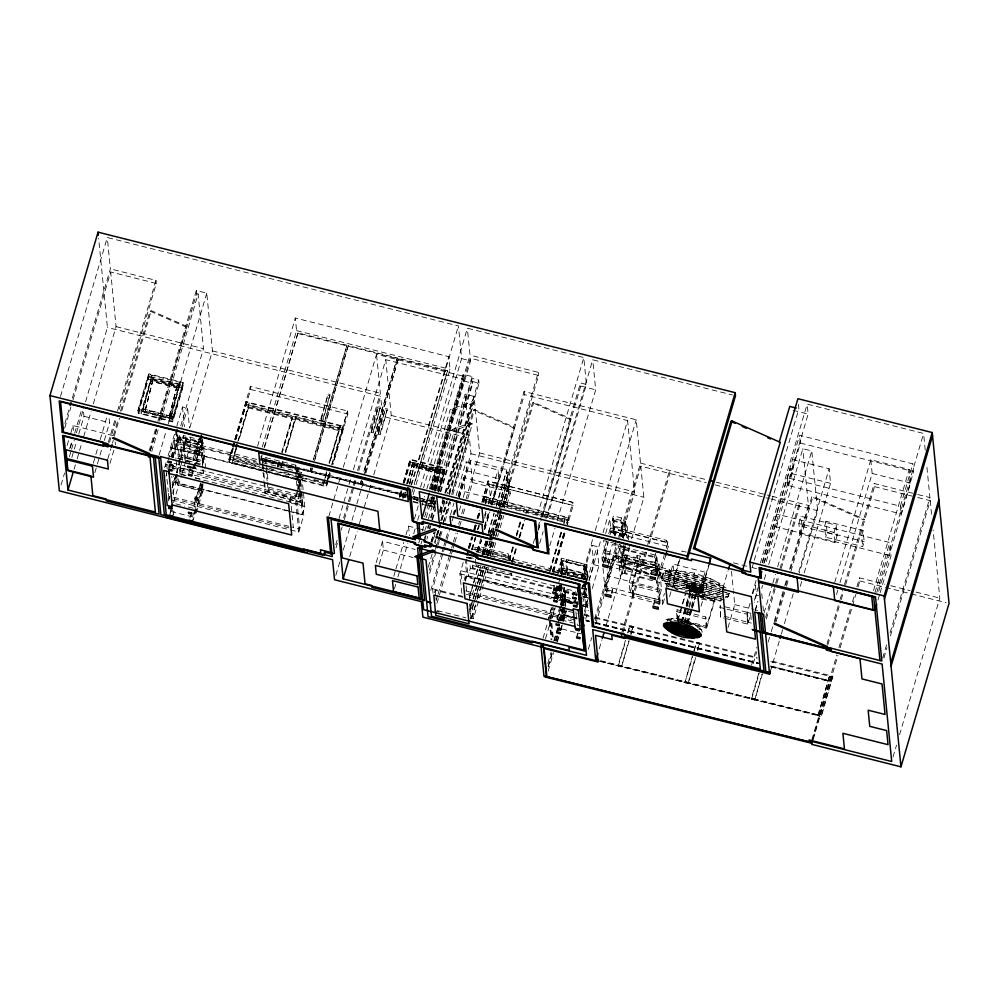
<?xml version="1.0" encoding="UTF-8"?>
<svg xmlns="http://www.w3.org/2000/svg" width="999" height="999" viewBox="0 0 999 999"><rect width="100%" height="100%" fill="white"/><g stroke="black" fill="none" stroke-linecap="round" stroke-linejoin="round"><path stroke-width="0.75" stroke-dasharray="5 3.75" d="M701.91 632.417L702.172 631.218C694.755 620.829 676.335 615.496 664.822 620.541M691.108 587.837C696.653 594.592 702.147 586.825 691.108 587.837L685.514 606.868M142.67 411.176L150.986 379.083L179.296 386.401L170.966 418.494L142.982 411.451L150.986 379.083M145.242 409.865L152.56 381.63M169.393 415.946L176.711 387.712M170.654 418.219L178.971 386.138M405.532 492.445L404.395 496.815L405.219 492.17M407.48 483.416L412.4 464.46L440.384 471.516L435.789 490.746M407.804 483.691L412.4 464.46M409.403 483.903L414.323 464.947L409.727 484.178M409.74 483.354L413.986 467.008M431.655 497.277L430.469 503.384L431.98 497.552M433.554 489.985L438.461 471.029L434.253 488.798M430.806 501.323L431.955 496.865M433.891 489.435L438.124 473.089M434.278 496.578L432.38 503.871L433.953 496.303M435.464 490.472L440.384 471.516M702.472 590.983L686.363 586.925L686.55 586.288C691.608 584.552 699.275 586.5 702.472 590.983L702.297 591.62C697.227 593.344 689.572 591.408 686.363 586.925L687.175 584.165C692.232 582.429 699.899 584.378 703.096 588.861L702.921 589.497C697.851 591.221 690.197 589.285 686.987 584.802L687.175 584.165L702.784 588.099L701.535 592.107L687.587 588.586L688.211 586.463M60.514 396.453L107.293 237.5L458.404 325.961L461.625 358.579L423.576 487.824M64.91 423.376L69.718 407.03M72.34 398.126L110.377 268.881L107.293 237.5M64.773 427.947L70.892 407.155M73.077 399.725L110.689 271.965L156.281 283.454L118.681 411.213M67.133 445.467L68.819 439.772M70.904 432.654L73.002 425.537L113.087 435.626M69.68 448.613L71.778 441.496M70.33 447.927L72.49 440.571M74.663 433.216L81.593 409.652M61.076 484.927L64.573 473.039M69.381 456.693L71.129 450.749M71.566 449.275L74.201 440.359M76.386 432.929L83.379 409.165M85.564 401.735L107.43 327.46L98.651 238.311M71.853 457.505L76.186 442.782M78.784 433.953L83.978 416.283L83.029 406.618M74.088 469.23L75.4 464.772M77.148 458.828L81.955 442.495M83.704 436.551L91.146 411.301M93.332 403.871L116.059 326.623L110.689 271.965M93.294 463.211L95.454 455.844M95.892 454.37L98.052 447.015M100.225 439.647L107.155 416.096M94.818 472.777L96.978 465.422M97.415 463.948L99.575 456.593M100.012 455.119L102.173 447.752M104.346 440.397L109.54 422.727L108.866 415.821M108.329 442.295L115.322 418.519M117.507 411.101L155.981 280.369L110.377 268.881M109.503 442.407L116.496 418.643M113.486 435.177L118.332 418.731M120.529 411.251L150.012 311.076L151.224 310.627L186.838 326.398L159.116 420.604M114.248 436.238L119.53 418.294M121.728 410.814L151.224 310.627M107.855 458.791L110.789 448.826M112.475 443.131L113.312 440.272M109.99 463.361L114.173 449.113M137.999 410.152L148.689 373.838L183.067 382.505L183.366 385.589L172.677 421.903L138.299 413.249L137.999 410.152L172.377 418.818L172.677 421.903M138.299 413.249L148.988 376.935L148.689 373.838M149.101 450.974L156.144 427.023M157.842 421.253L196.316 290.534L206.756 293.157L212.437 350.899L189.698 428.146M150.312 450.512L156.918 428.084M150.275 451.086L156.843 428.808M159.028 421.378L196.628 293.619L196.316 290.534M151.773 451.461L158.766 427.697M160.951 420.267L198.114 293.993L196.628 293.619M159.091 455.082L166.096 431.318M168.282 423.888L206.756 293.157M172.377 418.818L183.067 382.505M164.648 467.544L166.159 462.425M168.094 455.844L174.65 433.554M176.823 426.161L182.48 406.955L187.6 408.241L189.535 427.972M168.207 459.977L176.236 432.679M172.765 457.542L171.853 448.264L174.176 440.397L256.506 461.151M202.46 439.26L202.347 445.342L176.761 438.898L176.873 432.817M165.896 476.398L166.771 473.426M168.519 467.495L169.393 464.523M171.578 457.092L178.571 433.316M180.757 425.899L203.496 348.651L198.114 293.993M169.343 466.708L170.055 464.298L173.239 465.097L172.64 468.618M178.471 458.828L176.811 441.933L177.522 439.51L299.663 470.279M169.093 469.031L170.055 464.298M172.777 456.518L177.997 438.773L177.41 432.729M170.192 467.357L171.066 464.398M173.239 457.005L179.77 434.84M181.943 427.447L187.6 408.241M180.082 436.438L177.947 443.706L200.961 449.5L202.048 460.551L179.033 454.757L181.169 447.49L180.082 436.438L203.097 442.245L204.183 453.284L202.048 460.551M172.165 468.731L173.239 465.097M182.73 437.974L183.441 435.552L201.336 440.059L202.26 449.338L201.548 451.76L183.641 447.252L182.73 437.974L200.624 442.482L201.336 440.059M182.005 461.75L180.295 467.569L203.309 473.364L205.444 466.096L204.358 455.057L181.343 449.263L179.208 456.518L202.223 462.325L202.772 467.844M183.641 447.252L184.353 444.83L183.441 435.552M168.719 499.45L169.593 496.478M172.215 487.562L176.149 474.2M176.586 472.714L180.082 460.826M180.519 459.34L187.512 435.576M168.519 500.974L169.88 496.316L289.123 526.361M172.34 487.962L176.348 474.363M176.786 472.889L180.257 461.063M180.694 459.59L185.914 441.858L185.315 435.776M262.5 462.649L301.423 472.465L304.77 506.481L302.447 514.348L175.2 482.292L177.522 474.425M172.665 493.556L177.46 477.285M186.026 475.699L179.995 474.188L180.707 471.765L177.522 439.51M202.822 481.081L203.122 491.421L177.56 484.977L177.672 478.908M184.902 460.064L185.614 457.642L184.703 448.364L183.991 450.786L184.902 460.064L202.797 464.572L203.521 462.15L202.597 452.872L201.885 455.294L202.797 464.572M170.13 512.799L170.841 510.377L174.038 511.188L173.439 514.71M169.88 515.122L170.841 510.377M173.564 502.609L181.468 475.649M181.893 474.175L191.034 443.144L190.434 437.075M172.964 514.822L174.038 511.188M198.227 451.798L197.827 454.945L193.968 453.971L193.843 452.647L194.38 450.836L198.227 451.798L198.351 453.121L194.505 452.16L194.38 450.836M193.968 453.971L194.505 452.16M189.161 471.703L189.872 469.28L193.069 470.092L191.995 473.726M199.251 438.474L192.283 462.137L169.268 456.343L169.38 457.442M195.105 468.444L194.343 460.714L200.936 438.311L201.698 446.041L195.105 468.444L193.818 468.119L193.369 463.486M193.818 468.119L200.412 445.716L199.65 437.987L193.057 460.389L194.343 460.714M191.758 476.036L201.011 444.567L177.997 438.773M200.961 449.5L203.097 442.245M202.223 462.325L204.358 455.057M199.013 497.889L198.601 501.023L194.768 500.062L195.18 496.928L199.013 497.889L199.138 499.213L195.305 498.251L195.18 496.928M194.768 500.062L195.305 498.251M189.96 517.794L190.672 515.372L193.868 516.183L192.795 519.817M200.487 483.079L193.082 508.229L184.453 506.056M195.579 511.438L195.13 506.793L201.723 484.403L202.485 492.132L195.891 514.535L194.618 514.21L194.168 509.565M194.618 514.21L201.211 491.808L200.449 484.078L193.856 506.481L195.13 506.793M192.557 522.127L201.81 490.659L200.924 481.605M328.196 480.719L326.448 486.65L229.27 462.162L228.971 459.078L232.455 447.227M234.64 439.81L250.349 386.451L347.527 410.976L347.827 414.023L332.992 464.423M232.505 447.952L229.033 459.74L326.211 484.228L329.682 472.427M235.115 439.098L245.954 402.247L343.132 426.723L331.855 465.059M233.117 448.239L229.208 461.513L326.386 485.989L330.294 472.727M235.714 439.398L246.129 404.008L343.306 428.496L332.892 463.873M229.27 462.162L233.204 448.826M235.814 439.935L250.649 389.498L347.827 414.023M235.702 448.751L232.405 462.312L236.738 447.564M237.874 441.383L249.151 403.047L249.325 404.82L238.911 440.197M236.239 448.114L233.204 458.404L258.878 464.872M238.399 440.771L248.351 406.955L292.145 417.994L282.193 451.798M257.555 446.328L295.317 318.032L448.776 356.693L450.012 369.293L415.759 485.651M262.3 446.99L296.553 330.632L295.317 318.032M311.026 468.219L310.152 471.203L261.126 458.853L261.938 455.207M264.136 447.752L297.939 332.904L346.953 345.254L313.661 459.278M261.126 458.853L262.013 455.869M264.648 446.928L297.939 332.904M298.039 471.89L297.59 467.37L262.437 458.504L261.9 460.327L297.053 469.193L299.275 491.783M296.715 474.15L295.829 465.184L265.784 457.617L265.372 463.024M299.962 491.471L300.324 502.322L265.16 493.469L264.81 482.604M298.626 493.568L298.214 498.976L268.169 491.408L268.881 488.986L268.294 483.017M277.347 467.082L279.508 459.74M281.668 452.385L292.058 417.107L292.232 418.881L282.28 452.684M277.872 466.496L279.595 460.614M277.959 467.382L279.683 461.501M280.981 466.421L282.705 460.539M285.302 451.723L295.254 417.919L295.429 419.68L285.914 452.023M281.069 467.307L282.792 461.426M285.389 452.609L295.342 418.793L339.136 429.832L329.183 463.636M281.581 466.72L283.316 460.839M295.829 465.184L295.417 470.591M297.053 469.193L297.59 467.37M288.986 502.472L290.409 497.627L170.854 467.495M300.324 492.694L299.101 480.319L301.423 472.465M168.394 493.281L168.993 499.35L298.788 532.042L295.354 497.14L300.349 480.182L170.554 447.49L171.441 456.593M321.029 418.156L328.159 393.943L330.07 394.43L323.102 420.192L321.191 419.705L321.029 418.156L322.952 418.643L323.102 420.192M321.191 419.705L328.159 393.943M322.952 418.643L330.07 394.43M310.152 471.203L310.964 467.557M313.149 460.102L346.953 345.254M361.326 480.894L360.439 483.878L311.426 471.528L312.237 467.882M314.872 458.928L348.239 345.579L397.252 357.929L363.961 471.94M311.426 471.528L312.312 468.543M314.498 461.088L348.239 345.579M226.736 485.964L302.123 504.957L302.834 502.534L301.773 491.783M298.788 532.042L303.783 515.084L301.398 490.809M326.486 471.628L323.189 485.189L324.925 479.283M329.083 462.774L339.935 425.924L340.11 427.684L329.695 463.074M324.862 478.334L326.586 472.452M325.362 477.809L327.098 471.915M327.46 479.12L329.633 471.703M331.818 464.298L347.527 410.939L343.069 426.111L343.369 429.108L246.191 404.632L245.891 401.623L343.069 426.111M328.634 479.245L330.382 473.314M328.858 516.271L340.671 476.161M343.294 467.245L376.523 354.345L463.361 376.223L430.132 489.123M338.986 518.631L348.601 485.951M349.038 484.465L350.786 478.521M353.409 469.617L385.764 359.69L463.661 379.308L463.836 381.044L431.918 489.485M335.751 544.73L337.063 540.272M343.619 517.981L347.989 503.134M348.426 501.648L352.797 486.788M353.234 485.302L354.982 479.358M357.605 470.454L380.344 393.206L376.523 354.345M336.051 547.814L337.362 543.356M341.296 529.982L342.17 527.022M344.355 519.592L349.163 503.246M349.6 501.76L353.983 486.913M354.42 485.427L356.168 479.483M358.791 470.566L380.644 396.291L107.43 327.46M371.328 430.831L378.459 406.618L380.369 407.105L373.401 432.867L371.478 432.38L371.328 430.831L373.251 431.318L373.401 432.867M371.478 432.38L378.459 406.618M373.251 431.318L380.369 407.105M360.439 483.878L361.251 480.232M363.886 471.278L397.252 357.929M406.306 495.429L361.725 484.203L362.537 480.556M364.735 473.101L398.539 358.254L447.564 370.604L414.273 484.615M361.725 484.203L362.6 481.218M364.797 473.763L398.539 358.254M335.839 575.287L339.772 561.925M343.269 550.037L349.825 527.747M352.023 520.329L356.393 505.469M356.83 503.983L361.201 489.123M361.638 487.637L363.823 480.219M366.009 472.789L382.617 416.333L380.644 396.291M378.359 432.604L385.489 408.391L387.4 408.878L380.432 434.64L378.521 434.153L378.359 432.604L380.282 433.091L380.432 434.64M378.521 434.153L385.489 408.391M380.282 433.091L387.4 408.878M349.712 556.555L357.142 531.306M359.34 523.876L371.141 483.766M373.763 474.85L391.246 415.434L385.764 359.69M376.248 562.574L382.53 541.221L415.184 549.45M401.86 491.396L399.725 498.651L399.413 495.504L400.699 491.146M403.259 482.43L410.102 459.19L444.48 467.844L444.792 471.004L438.798 491.346M379.208 564.298L383.404 550.049L382.53 541.221M401.186 490.384L399.475 496.191L405.457 497.702M403.321 483.116L410.164 459.877L444.543 468.543L438.136 490.334M399.95 496.953L401.785 490.696M403.933 483.441L410.339 461.65L444.717 470.304L438.311 492.095M404.42 482.679L410.414 462.337L410.102 459.19M402.672 497.002L404.383 491.183M406.531 483.928L413.361 460.689L407.555 482.792M402.847 498.763L404.995 491.508M411.014 485.002L448.776 356.693M411.625 484.915L458.404 325.961M414.21 483.953L447.564 370.604M412.075 492.082L413.836 486.113M413.136 494.605L415.322 487.15M393.781 576.211L395.517 570.317M395.954 568.843L403.746 542.345M405.919 534.989L408.516 526.161L419.056 528.808M420.567 487.162L467.345 328.221L583.791 357.555L586.438 384.465L547.09 518.169M414.398 519.018L418.331 505.656M394.443 588.723L395.741 584.303M397.902 576.947L407.867 543.081M413.698 533.741L415.896 526.261M417.657 520.279L419.418 514.298M422.053 505.332L424.7 496.353M426.898 488.886L450.224 409.64L471.653 401.748L473.913 402.747L447.065 493.956M429.508 488.711L463.174 374.325L472.115 376.573L472.302 378.471L439.073 491.371M430.644 488.823L470.005 355.132L467.345 328.221M431.306 489.235L463.661 379.308M431.83 488.948L470.304 358.216L538.598 375.424L499.687 507.642M424.65 516.82L430.332 497.502M432.517 490.084L470.566 360.839L470.304 358.216M418.731 543.131L419.617 540.147M422.252 531.168L424.013 525.187M426.211 517.719L432.38 496.778M434.577 489.31L452.172 429.495L470.067 422.914L472.327 423.913L451.648 494.18M432.804 496.79L430.831 505.819L433.404 497.102M434.503 490.971L441.346 467.732L435.114 491.296M420.966 544.218L421.84 541.246M425.337 529.37L426.273 526.198M428.396 518.968L434.627 497.777M436.7 490.746L465.122 394.18L474.063 396.441L479.62 452.897L466.071 498.951M428.121 505.806L434.103 507.317L434.64 501.248M437.637 491.083L444.48 467.844M435.139 500.499L433.853 504.857L412.937 499.587M424.45 538.498L425.324 535.526M427.51 528.096L428.384 525.124M430.569 517.694L435.389 501.361M438.449 490.959L472.115 376.573M435.739 500.811L434.028 506.618L422.077 503.608M434.103 507.317L435.814 501.51M425.075 538.911L425.949 535.939M428.134 528.508L429.008 525.536M431.193 518.106L436.001 501.773M429.32 528.633L430.194 525.661M431.943 519.717L435.876 506.343M440.247 491.496L472.602 381.556L479.021 383.179L446.665 493.106M426.86 539.273L427.734 536.301M429.92 528.883L430.794 525.911M432.542 519.967L435.601 509.565M440.859 491.745L472.777 383.291L472.602 381.556M439.535 510.901L443.044 498.938M444.805 492.957L471.653 401.748M431.056 542.007L433.678 533.091M439.797 512.3L443.294 500.412M445.479 492.994L478.708 380.082L472.302 378.471M431.218 542.02L433.841 533.104M439.96 512.312L443.456 500.424M445.641 492.994L474.063 396.441M431.493 541.433L434.103 532.604L435.189 543.643M432.23 542.132L435.289 531.73M440.971 512.425L444.48 500.536M440.909 514.885L444.867 501.436M436.363 535.689L438.561 528.221M440.771 520.741L446.491 501.298M448.688 493.831L473.326 410.089L474.537 409.652L514.61 427.385L491.72 505.144M434.865 542.532L436.625 536.55M437.062 535.052L439.273 527.572M441.471 520.104L447.19 500.661M449.388 493.181L470.067 422.914M437.562 535.252L439.772 527.772M441.97 520.292L447.252 502.36M449.45 494.88L474.537 409.652M428.246 567.195L432.155 553.946M435.364 549.512L438.886 537.549L435.477 549.438M439.323 536.051L441.083 530.069L439.41 536.076M443.281 522.589L449.45 501.66M429.358 570.242L435.04 550.924M443.356 522.702L449.475 501.91M451.66 494.48L469.143 435.052L465.122 394.18M429.67 573.401L437.537 546.653M437.974 545.167L440.159 537.749M440.596 536.263L442.782 528.833M444.98 521.403L450.661 502.097M452.847 494.667L469.455 438.211L382.617 416.333M450.474 514.885L453.933 503.109M456.106 495.754L466.071 461.888L498.051 469.955L498.913 478.783L491.545 503.808M458.042 495.929L463.486 477.41L489.048 483.853L490.459 498.214L488.786 503.908M430.756 590.397L441.695 553.259M442.132 551.773L443.444 547.315M443.881 545.829L445.629 539.885M446.066 538.411L448.251 530.981M453.059 514.635L454.37 510.177M458.304 496.815L470.991 453.733L469.455 438.211M452.21 520.779L453.509 516.358M453.933 514.885L455.669 509.003M459.14 497.227L466.933 470.729L466.071 461.888M433.017 593.169L432.579 588.748L443.119 552.947M443.556 551.448L444.88 546.977M445.317 545.479L446.628 541.008M447.065 539.522L449.7 530.569M454.533 514.16L455.856 509.677M459.365 497.739L470.342 460.452L506.805 469.63L508.978 491.72L504.145 508.141M434.528 592.694L435.239 590.272L463.948 597.514M459.453 510.289L460.714 506.018M463.224 497.465L464.897 491.77L463.486 477.41M436.338 599.962L437.649 595.504M438.086 594.018L449.45 555.394M449.887 553.908L451.198 549.45M451.635 547.964L452.947 543.506M453.384 542.02L456.006 533.116M458.641 524.2L459.515 521.228M461.7 513.798L463.886 506.368M436.95 603.384L450.999 555.644M451.436 554.145L452.759 549.675M453.196 548.176L454.52 543.706M454.957 542.22L457.592 533.266M459.777 525.799L461.101 521.328M463.299 513.873L465.497 506.406M467.682 498.951L472.515 482.542L470.342 460.452M461.813 593.194L459.902 573.763L463.249 562.375M468.444 547.727L471.503 537.35M473.688 529.945L475.424 524.013M477.172 518.081L479.358 510.676M481.968 501.773L488.074 481.031L572.877 502.397L573.189 505.482L567.507 524.75M483.628 496.203L568.431 517.569L568.731 520.566L483.928 499.2L483.628 496.203L488.086 481.068L572.877 502.435L566.77 523.139M468.506 548.414L471.978 536.625M474.15 529.258L475.449 524.825M477.185 518.931L479.782 510.089M481.955 502.722L483.691 496.815L568.493 518.181L566.758 524.075M469.105 548.713L472.577 536.913M474.75 529.545L476.048 525.124M478.221 517.757L480.394 510.377M482.979 501.61L482.804 499.85L567.594 521.203L567.769 522.976L482.979 501.61L483.866 498.588L568.668 519.955L567.357 524.375M469.63 547.852L472.677 537.474M474.862 530.069L476.598 524.138M478.346 518.206L480.531 510.801M483.141 501.898L488.374 484.078L488.074 481.031M483.603 502.372L489.048 483.853M471.703 549.225L475.174 537.425M477.347 530.057L478.646 525.636M485.152 503.521L486.888 497.627L485.764 503.808M471.803 550.037L475.699 536.813M477.859 529.458L479.158 525.049M472.315 549.512L475.774 537.724M478.384 528.871L479.245 525.924M464.123 580.456L465.197 576.823L552.572 598.838M510.539 560.489L510.102 556.068L474.937 547.202L474.4 549.025L509.565 557.892L509.852 560.839M484.615 515.584L485.914 511.176M488.086 503.808L498.051 469.955M465.571 580.419L466.808 576.248L465.334 561.288M484.59 518.144L486.688 511.026M581.168 604.645L468.044 576.148L470.354 568.281L469.905 563.636M477.872 551.623L478.296 546.316L508.341 553.883L509.053 561.113M476.873 551.96L480.831 538.486M484.303 526.698L488.761 511.563M490.859 504.42L524.088 391.521L636.238 419.767L640.496 463.099L618.631 537.375M484.615 527.36L488.948 512.637M577.434 594.33L472.827 568.044L473.089 561.038M478.084 551.498L481.605 539.535M484.677 529.07L489.522 512.624M478.046 552.072L481.543 540.197M484.602 529.795L489.86 511.963M492.045 504.545L524.4 394.605L524.088 391.521M476.136 566.708L476.673 564.885L511.838 573.738L511.301 575.561L476.136 566.708L475.412 559.34M469.48 596.44L472.989 584.502M473.439 583.016L478.708 565.109M482.217 553.184L485.726 541.246M488.361 532.292L494.068 512.899M496.266 505.444L506.805 469.63M474.575 600.574L472.377 608.029L470.467 607.542L469.468 597.377L473.414 583.953M473.851 582.467L478.683 566.058M482.192 554.133L486.151 540.709M488.336 533.241L494.043 513.861M496.241 506.406L506.343 472.09L508.254 472.577L509.253 482.742L502.235 506.605M482.642 555.032L486.838 540.796M488.923 533.678L489.76 530.831L492.757 531.58M483.129 554.283L487.312 540.034M483.716 554.62L487.912 540.372M484.203 553.858L487.974 541.046M481.043 565.047L471.378 597.864L469.468 597.377M484.115 554.607L488.061 541.183M490.259 533.728L495.966 514.335M498.601 505.394L508.254 472.577M491.071 532.767L496.316 514.947M498.938 506.031L538.299 372.34L470.005 355.132M492.257 532.892L497.502 515.059M470.467 607.542L472.664 600.087M473.101 598.588L477.047 585.177M477.485 583.678L482.317 567.27M486.263 553.846L490.222 540.422M492.42 532.966L497.677 515.072M499.875 507.617L507.342 482.255L506.343 472.09M488.349 567.919L473.426 618.631L471.503 618.144L470.504 607.979L472.702 600.524M473.139 599.038L477.097 585.614M477.534 584.115L482.804 566.221M486.313 554.283L490.259 540.859M492.457 533.404L498.164 514.01M500.362 506.555L507.38 482.692L509.303 483.179L510.302 493.344L505.906 508.254M487.125 556.168L491.733 540.496M493.406 534.802L494.243 531.955L493.481 535.476M491.795 541.171L487.612 555.407L501.186 558.816M495.566 528.384L499.537 514.935M501.735 507.455L532.542 402.784L533.741 402.347L570.978 418.831L541.933 517.519M475.012 599.075L478.971 585.651M479.408 584.165L484.677 566.258M487.749 555.819L493.019 537.924M493.456 536.438L495.641 528.971M496.091 527.484L500.037 514.06M473.426 618.631L472.427 608.466L479.008 586.088M479.445 584.602L484.715 566.708M487.787 556.256L492.182 541.346M493.931 535.377L495.691 529.42M496.128 527.922L500.074 514.497M502.272 507.042L509.303 483.179M488.199 555.744L493.643 537.237M488.686 554.994L492.882 540.746M496.778 527.947L500.736 514.485M502.934 507.005L533.741 402.347M471.503 618.144L476.773 600.249M477.21 598.751L480.731 586.825M481.168 585.327L486.438 567.432M489.947 555.494L495.217 537.599M495.654 536.113L497.402 530.144M497.852 528.658L501.798 515.234M503.996 507.767L508.379 492.857L507.38 482.692M475.611 605.107L471.216 620.029L469.48 602.347M477.36 599.138L487.025 566.321M490.097 555.881L495.367 537.974M495.804 536.475L496.678 533.503M498.439 527.534L501.948 515.596M491.858 555.981L497.127 538.086M497.564 536.588L498.451 533.616M500.199 527.647L503.708 515.709M508.054 560.639L508.341 553.883M508.891 560.102L513.224 545.404M516.246 535.114L520.579 520.417M508.978 560.976L513.311 546.278M516.333 535.988L520.654 521.291M509.502 560.389L513.823 545.691M516.858 535.414L521.178 520.716M511.663 562.375L516.421 546.203M519.005 537.387L523.776 521.216M525.936 513.873L526.798 510.926L526.972 512.699M512.175 561.788L516.933 545.616M519.53 536.8L524.288 520.629M512.262 562.674L517.02 546.503M519.617 537.687L524.812 520.042M537.45 515.022L583.791 357.555M533.241 543.394L534.577 538.886M538.049 527.06L540.734 517.957M541.121 516.658L580.469 382.954L586.438 384.465M538.411 529.482L541.495 519.005M538.361 530.144L540.546 522.714M542.295 516.77L580.769 386.051L580.469 382.954M545.953 518.756L592.732 359.802L732.492 395.017M539.66 543.419L543.156 531.53M549.775 545.791L555.032 527.959M557.217 520.529L595.691 389.81L592.732 359.802M549.675 570.454L561.825 529.17M563.561 523.276L565.297 517.382L564.16 523.563M549.787 571.266L561.9 530.107M550.287 570.741L562 530.944M552.372 572.052L564.585 530.556M552.872 571.253L564.585 531.456M553.483 571.553L565.621 530.269M553.558 572.177L565.771 530.681M560.826 560.039L561.351 558.229L586.913 564.66L587.362 576.423L561.8 569.979L560.826 560.039L586.388 566.483L587.362 576.423M557.317 573.414L560.402 562.961L561.663 563.274L562.425 571.016L561.55 574M552.872 592.27L555.169 584.465M558.653 572.639L562.125 560.801L585.164 566.608L586.051 575.661L584.752 580.094M558.591 573.726L561.663 563.274M553.696 590.958L554.408 588.536M561.725 574.75L561.051 567.844L563.186 560.576L564.273 571.628L563.424 574.537M555.444 590.097L556.768 585.626M560.277 573.676L561.151 570.691L560.402 562.961M561.8 569.979L561.351 558.229M552.06 606.917L548.626 618.568L551.523 607.267M554.095 598.526L555.806 592.694M556.243 591.233L560.102 578.121M556.705 590.421L558.029 585.938M554.12 600.112L556.493 592.045M556.78 590.884L558.491 585.064M561.713 574.3L563.024 569.855L562.125 560.801M543.044 638.186L547.689 622.414M556.893 591.758L557.492 588.236M565.834 562.112L566.545 559.69L584.44 564.198L585.352 573.476L584.64 575.899L566.745 571.391L565.834 562.112L583.728 566.62L584.64 575.899M549.787 618.319L553.171 606.83M555.706 598.201L559.515 585.264M550.549 618.518L553.521 608.453M556.48 598.389L560.714 584.015L562.837 605.681M545.479 638.798L550.549 621.59M554.72 608.066L551.71 618.269L548.513 617.469M557.205 599.825L561.151 586.213M552.247 617.919L555.257 607.717M557.667 599.712L561.688 585.864M566.745 571.391L567.457 568.968L566.545 559.69M564.685 587.35L563.399 591.708L562.986 587.562M564.91 601.573L564.46 589.822L564.91 601.573L572.427 603.471M557.217 620.042L556.918 616.945L559.989 606.493M560.427 605.007L563.511 594.555L564.772 594.867L565.534 602.597L564.66 605.594M576.76 595.292L565.247 592.395L557.405 619.018L573.239 623.001M558.791 623.451L558.179 617.27L561.251 606.818M561.7 605.319L564.772 594.867M564.76 610.327L564.223 612.137L560.389 611.176L560.926 609.365L563.473 610.002M558.99 620.204L562.949 606.768M563.386 605.269L564.26 602.285L563.511 594.555M553.708 641.133L557.567 628.021M559.715 620.741L563.149 609.078M554.245 640.784L556.818 632.042M557.117 630.606L558.104 627.672M560.264 620.516L564.21 607.08M547.777 663.398L551.161 651.935M566.071 610.352L564.647 615.197L562.087 614.56L563.161 610.926M556.868 632.916L558.291 628.071L581.331 633.878M560.476 620.679L564.385 607.367M564.822 605.881L566.133 601.448L565.247 592.395M555.369 640.659L557.917 632.03M558.329 630.594L559.178 627.722M561.301 620.529L562.986 614.785L562.225 607.042M548.101 666.146L551.898 653.246M577.06 618.706L563.424 615.322L564.735 609.59M555.769 640.883L558.316 632.255M558.741 630.819L559.552 627.684M561.7 620.754L563.349 614.747L576.985 618.131M548.214 666.995L552.422 652.659M563.424 615.322L564.847 610.476L576.972 613.486M556.143 640.846L558.678 632.217M559.103 630.781L559.952 627.909M562.062 620.716L563.761 614.972L562.999 607.23M548.114 671.178L553.596 652.547M556.905 641.945L558.616 636.113M560.339 630.282L562.487 623.001M562.912 621.54L565.909 611.338M560.676 630.194L561.388 627.772L560.789 631.306M557.442 641.583L559.165 635.764M560.876 629.932L563.024 622.639M563.448 621.191L566.445 610.988M573.051 596.053L574.125 592.419L573.526 595.953M583.728 566.62L584.44 564.198M581.243 578.071L593.056 537.962M595.242 530.544L627.597 420.604L524.4 394.605M574.2 602.797L574.912 600.374L575.012 601.473M581.68 578.433L585.164 566.608M574.962 602.909L575.824 599.949M581.918 579.258L591.92 545.267L597.027 546.553L598.938 565.983L591.97 589.635M586.388 566.483L586.913 564.66M583.703 579.607L584.415 577.185L471.89 548.826M577.035 604.82L578.109 601.186M576.785 607.13L577.859 603.496M582.13 588.973L584.315 581.58M585.402 581.98L583.866 587.225L585.689 605.781L582.679 605.019M586.438 580.332L587.287 577.422L586.201 566.383L584.065 573.638L584.602 579.17M582.629 595.441L586.588 582.017L585.327 586.463L582.454 585.739M587.012 580.544L597.027 546.553M581.43 587.587L585.901 588.711L586.613 586.288L582.142 585.164M589.01 580.207L600.824 540.097M603.009 532.679L636.238 419.767M582.966 601.648L586.875 588.349M589.048 580.956L593.831 564.697L591.92 545.267M605.656 533.466L609.815 519.355L626.997 523.676L628.184 535.726L627.347 538.548M576.947 635.601L577.659 633.179M585.689 605.781L587.999 597.926L583.478 596.778M584.353 611.513L588.274 598.189L582.517 596.74M577.41 635.489L578.121 633.066M613.473 531.156L614.185 528.733L613.174 518.456L612.462 520.879L613.473 531.156L625.536 534.19L626.248 531.78L613.736 528.621L612.724 518.356L613.436 515.934L621.553 517.981L622.564 528.259L614.447 526.211L613.436 515.934M584.54 614.885L588.061 602.934M665.809 555.169L659.827 575.499L602.285 561.001L601.898 557.03L606.593 541.058M608.728 533.791L610.439 527.984L613.798 527.097L666.221 540.297L667.981 542.482L668.368 546.453L667.519 549.363M602.285 561.001L608.091 541.271M609.977 534.865L611.001 531.393L609.815 519.355M605.769 562.712L604.882 553.671L608.204 542.382M585.676 619.08L588.286 610.214M603.096 563.399L604.532 558.553L609.64 559.852L609.103 564.035M613.736 528.621L614.447 526.211M603.995 562.749L604.532 558.553M614.447 535.901L614.735 529.083L615.446 536.413M606.893 562.899L612.3 544.542L629.482 548.876L623.239 570.042L606.056 565.721M621.553 517.981L620.841 520.392L621.853 530.669M608.216 564.697L609.64 559.852M615.471 541.883L614.76 544.305L626.835 547.34M594.592 619.08L616.883 543.306M595.329 620.679L617.632 544.917M619.817 537.487L640.796 466.183L706.043 482.617M664.41 598.851L662.699 604.67L605.157 590.172L613.698 561.126L613.311 557.155L616.67 556.256L669.093 569.467L670.853 571.64L671.241 575.624L667.819 587.237M625.536 534.19L624.525 523.926L625.237 521.503L612.724 518.356M588.274 649.412L591.77 637.524M595.704 624.15L619.318 543.931M621.503 536.513L634.615 491.945L627.597 420.604M606.368 591.795L607.442 588.161L612.562 589.447L612.025 593.643M606.905 592.357L607.442 588.161M619.867 547.889L618.094 553.946L619.28 565.983L656.368 575.324L658.154 569.28L656.967 557.242L619.867 547.889L621.053 559.939L619.28 565.983M622.839 537.799L626.997 523.676M614.023 531.493L626.535 534.652L625.824 537.062L613.748 534.028L614.46 531.605L614.897 536.013M624.088 546.066L624.962 554.87L623.526 559.69L622.514 549.425L623.95 544.592M621.952 556.905L620.766 544.855L603.583 540.534L604.77 552.572L621.952 556.905L625.274 545.604M611.488 593.081L612.562 589.447M621.166 561.038L622.352 573.076L620.566 579.133L619.38 567.095L621.166 561.038L658.266 570.392L659.44 582.429L657.667 588.473L656.78 579.445M623.239 570.042L622.065 558.004L625.799 545.304M656.805 580.894L658.216 576.061L657.205 565.784L625.237 557.729L623.813 562.574L624.825 572.839L648.076 578.708M599.263 648.813L601.885 639.897M605.819 626.523L629.432 546.303M631.618 538.873L643.868 497.277L640.796 466.183M624.825 572.839L626.248 568.006L625.237 557.729M640.309 556.156L632.292 583.391L633.266 593.344L630.069 592.532L629.083 582.592L637.1 555.344L640.309 556.156L641.283 566.096M630.069 592.532L638.086 565.297L637.1 555.344M621.878 632.33L645.491 552.11M647.677 544.68L669.53 470.404L669.842 473.501L648.851 544.805M633.054 595.229L632.617 583.478L659.452 590.234L659.902 601.997L633.054 595.229L632.08 585.289L658.928 592.057L660.064 603.146L659.34 605.569M623.051 632.454L646.665 552.235M629.22 640.671L621.503 666.895L618.306 666.083L618.194 664.984L625.486 640.209M627.622 632.929L629.77 625.636L632.966 626.448L630.931 634.84M618.306 666.083L625.586 641.321M628.159 632.579L629.77 625.636M621.503 666.895L628.683 641.021M630.819 633.728L632.966 626.448M656.368 575.324L654.495 557.479L655.906 552.647L656.917 562.924L655.506 567.757M650.786 574.113L651.86 570.479L656.967 571.765L656.43 575.961M651.311 574.675L651.86 570.479M655.182 563.286L656.967 557.242M655.794 570.629L657.205 565.784M655.993 574.537L659.015 564.248L605.307 550.724L606.48 562.574M655.906 575.399L656.967 571.765M656.83 575.224L658.266 570.392M659.827 575.499L659.427 571.528L664.135 555.556M666.271 548.289L667.981 542.482L610.439 527.984L610.826 531.955L668.368 546.453L666.221 540.297M653.346 604.932L654.77 600.087L659.889 601.373L658.453 606.218M654.233 604.27L654.77 600.087M658.928 592.057L659.452 590.234M659.015 564.248L661.5 589.447L658.466 599.725L656.718 581.942M662.699 604.67L662.3 600.699L664.447 593.431M666.146 587.624L673.039 564.073L705.019 572.127L706.53 587.587L700.674 607.529M677.772 589.472L674.899 588.748L673.863 578.246L679.345 559.615M679.882 559.29L673.451 581.281L674.063 587.462M669.53 596.628L671.628 589.51M672.04 588.074L674.562 579.532L673.039 564.073M667.232 621.216L667.944 618.793L679.982 621.828M670.878 620.854L671.59 618.443L694.143 624.125M698.85 595.142L714.685 599.138L706.118 628.071L677.347 620.829L676.423 611.55L676.96 609.727L705.744 616.982L706.768 627.472L677.996 620.229L676.96 609.727M677.347 620.829L685.476 593.319M677.996 620.229L686.013 592.981M689.51 583.404L688.885 585.526L699.537 588.211L700.162 586.088M668.668 586.788L662.125 580.431L661.75 576.56C670.042 568.219 683.978 574.987 693.893 575.237L694.517 573.114L713.274 579.72L726.011 587.961M680.906 622.464L685.152 608.041M681.243 622.265L689.884 592.744M690.159 591.957L691.433 587.637M681.78 622.002L690.272 593.131M690.696 591.695L691.545 588.798M681.892 622.152L686.138 607.717M686.563 606.268L689.11 597.614M690.809 591.845L692.082 587.512M682.017 622.402L682.729 619.979M682.492 622.464L686.738 608.029M687.162 606.58L690.983 593.593M691.408 592.157L692.257 589.273L696.74 590.397M694.143 586.163L694.767 584.04M684.103 622.427L688.348 607.991M688.773 606.543L694.293 587.787M684.765 623.314L689.01 608.891M689.435 607.442L693.256 594.455M693.681 593.006L694.53 590.122M694.692 591.733L695.316 589.61M686.375 623.276L694.867 594.417M695.292 592.969L696.565 588.636M687.1 623.751L691.221 609.153M691.77 607.867L697.29 589.11M687.637 623.476L691.882 609.04M692.145 608.254L697.664 589.485M687.949 623.264L696.103 595.579M696.453 594.393L697.801 589.81M698.313 594.917L705.019 572.127M700.262 597.09L703.146 597.814L703.671 595.991L702.647 585.501L708.553 565.434M709.078 565.097L702.222 588.536L703.146 597.814M703.096 588.861L702.297 591.62L686.688 587.687L687.936 583.678L701.885 587.2L701.261 589.323L687.312 585.801M695.416 658.691L688.124 683.453L684.927 682.654L692.107 656.78M693.83 650.948L696.403 642.207L699.6 643.006L697.989 649.949M684.927 682.654L692.644 656.418M694.367 650.599L696.403 642.207M706.118 628.071L705.744 616.982M688.124 683.453L695.304 657.579M697.452 650.299L699.6 643.006M706.768 627.472L715.172 599.05L721.453 598.751L720.828 600.861L714.547 601.173L697.714 598.651M722.976 587.924L728.046 570.729M694.517 573.114L676.161 570.367L666.021 571.59L665.396 573.713L723.538 588.361L724.163 586.238L666.021 571.59L663.648 572.877L661.75 576.56L723.438 592.095M720.641 617.295L720.204 605.544L720.641 617.295L723.626 618.056M725.948 594.23L728.945 594.979L727.072 598.676L729.233 593.169L728.321 597.102L725.324 596.341M728.009 627.597L734.764 604.657L733.416 590.983M752.11 567.682L753.858 561.738M754.295 560.252L798.888 408.728L798.463 404.433M760.376 563.074L807.155 404.12L923.6 433.454L925.249 450.249M752.185 593.743L757.242 576.548M725.124 618.431L747.502 624.063L747.065 612.312L723.189 606.293M750.711 614.61L751.548 623.139L748.363 622.34L747.389 612.387L750.336 602.36M752.871 593.756L755.406 585.152L756.38 595.092L754.27 602.26M762.15 562.587L799.6 435.327L912.861 463.861L913.623 471.603L901.16 513.961L787.899 485.427L787.137 477.697L900.399 506.231L901.16 513.961M762.512 562.724L790.246 468.506L793.443 469.318L765.271 564.997M763.723 563.261L774.55 526.461L774.213 522.976L777.409 523.788L776.448 514.01L889.709 542.544L891.021 555.806L880.181 592.607M764.36 562.849L808.141 414.073L807.155 404.12M787.899 485.427L800.361 443.057L799.6 435.327M747.502 624.063L747.065 612.312M754.37 600.287L758.591 585.951M748.363 622.34L750.898 613.736M755.169 610.614L757.791 601.698M761.725 588.324L762.599 585.352M764.347 579.42L766.533 571.99M768.718 564.56L802.821 448.688L811.762 450.936L817.657 510.739L799.287 573.126M755.344 610.239L757.879 601.635M764.11 612.862L772.414 584.64M772.851 583.154L775.474 574.238M777.659 566.808L811.762 450.936M751.598 665.009L756.842 647.19M765.596 617.482L775.212 584.79M775.649 583.304L777.834 575.886M780.019 568.456L799.262 503.096L799.562 506.181L781.193 568.568M753.221 663.648L756.718 651.76M766.333 619.08L776.385 584.914M776.822 583.428L779.008 575.998M798.863 523.551L800.998 516.296L836.163 525.149L837.162 535.314L835.027 542.582L799.862 533.716L798.863 523.551L834.028 532.417L835.027 542.582M762.474 673.788L754.757 700.012L751.56 699.213L751.448 698.101L758.74 673.338M799.862 533.716L801.997 526.461L800.998 516.296M768.181 642.07L770.803 633.154M771.24 631.668L773.863 622.752M774.3 621.266L784.365 587.1M784.802 585.614L786.987 578.184M789.61 569.268L808.403 505.394L802.821 448.688M751.56 699.213L759.277 672.989M774.762 622.527L784.003 591.121M785.763 585.139L787.961 577.659M790.596 568.693L811.725 496.915L812.924 496.478L864.734 519.418L863.536 519.855L811.725 496.915M775.961 622.077L786.088 587.687M786.525 586.188L788.723 578.721M790.921 571.241L812.924 496.478M754.757 700.012L761.937 674.138M798.825 571.74L829.133 468.768L792.482 459.54L793.443 469.318M770.429 671.178L779.62 639.984M781.368 634.04L782.679 629.582M784.427 623.638L794.48 589.472M800.261 586.326L802.022 580.357M804.22 572.902L830.569 483.354L829.133 468.768M826.011 521.291L824.587 526.136L825.674 537.187L862.749 546.528L864.172 541.683L863.086 530.631L826.011 521.291L827.097 532.342L825.674 537.187M834.028 532.417L836.163 525.149M834.727 582.38L870.803 459.765L909.165 469.43L910.514 483.129L878.396 592.282M836.513 594.58L837.836 590.097M840.034 582.617L872.152 473.464L870.803 459.765M826.997 643.98L839.772 600.599M840.122 599.412L842.844 590.134M844.492 584.565L874.225 483.541L916.37 494.168M827.771 645.017L840.858 601.023M841.295 599.537L843.618 591.183M845.666 584.677L874.525 486.638L874.225 483.541M863.086 530.631L861.662 535.476L862.749 546.528M818.081 714.672L829.657 675.336L832.854 676.136L821.378 716.583L818.181 715.771L818.081 714.672L821.278 715.471L821.378 716.583M818.181 715.771L829.657 675.336M811.875 739.784L836.787 655.107M838.973 647.677L850.786 607.567M852.534 601.635L854.719 594.205M856.905 586.775L859.527 577.859L884.802 584.228M812.512 739.572L829.869 680.993L770.816 666.308M770.878 666.895L829.944 681.568L831.255 675.836L770.679 660.789M813.036 738.985L819.679 715.197L600.112 660.614M831.255 675.836L819.742 715.759L598.663 660.801M813.049 739.909L837.974 655.232M840.159 647.802L855.893 594.318M858.079 586.888L859.827 580.956L859.527 577.859M821.278 715.471L832.854 676.136M873.526 590.546L909.165 469.43M874.974 592.594L889.709 542.544M900.399 506.231L912.861 463.861M876.822 592.407L923.6 433.454M878.021 599.962L879.744 594.08M882.691 658.016L886.625 644.642M890.121 632.754L929.907 497.577L926.61 463.986M883.865 658.129L886.925 647.727M890.434 635.851L930.219 500.661L913.66 496.491M893.019 757.042L896.515 745.154M899.575 734.752L939.809 598.089L933.103 530.044M610.826 531.955L614.01 529.295L666.445 542.507M669.318 571.665L616.883 558.466L613.698 561.126L671.241 575.624L669.093 569.467M725.299 597.839L727.697 596.553M186.838 326.398L185.639 326.848L150.012 311.076M473.913 402.747L452.485 410.639L450.224 409.64M472.327 423.913L454.433 430.494L452.172 429.495M514.61 427.385L513.399 427.834L473.326 410.089M570.978 418.831L569.78 419.268L532.542 402.784M696.803 596.303L715.172 599.05L695.878 594.193M584.427 614.485L588.973 615.609M595.029 617.12L757.055 657.392M584.54 615.372L589.085 616.508M595.142 618.006L757.167 658.291M770.791 661.675L831.368 676.735M563.311 614.435L576.947 617.819M586.026 620.079L589.06 620.829M595.117 622.34L758.653 662.986M770.766 665.996L829.832 680.681M586.063 620.391L589.098 621.141M595.154 622.652L758.691 663.299M563.386 615.009L577.022 618.393M586.101 620.654L589.135 621.403M595.192 622.914L758.728 663.573M770.841 666.583L829.907 681.256M586.138 620.966L589.173 621.715M595.229 623.226L757.254 663.498M600.149 660.913L819.717 715.496M598.701 661.088L819.779 716.046M793.056 410.277L808.141 414.073M580.769 386.051L595.691 389.81M800.361 443.057L913.623 471.603M461.625 358.579L470.566 360.839M872.152 473.464L910.514 483.129M296.553 330.632L450.012 369.293M298.002 333.566L347.015 345.916M348.301 346.241L397.315 358.591M398.601 358.916L447.627 371.266M917.869 494.542L929.907 497.577M463.836 381.044L472.777 383.291M874.525 486.638L912.149 496.116M830.569 483.354L790.709 473.314L790.246 468.506M116.059 326.623L203.496 348.651M212.437 350.899L380.344 393.206M640.496 463.099L707.242 479.907M716.295 482.192L770.604 495.866M772.102 496.253L808.403 505.394M715.097 484.902L769.392 498.576M770.903 498.963L817.657 510.739M328.309 395.504L330.232 395.979M378.609 408.166L380.519 408.653M385.639 409.94L387.562 410.427M391.246 415.434L469.143 435.052M827.097 532.342L864.172 541.683M801.997 526.461L837.162 535.314M774.55 526.461L891.021 555.806M479.62 452.897L634.615 491.945M470.991 453.733L643.868 497.277M148.988 376.935L183.366 385.589M151.311 379.358L179.296 386.401M466.933 470.729L498.913 478.783M507.342 482.255L509.253 482.742M410.414 462.337L444.792 471.004M412.724 464.735L440.709 471.778M890.746 585.726L910.077 590.596M916.021 592.095L939.809 598.089M472.515 482.542L508.978 491.72M859.827 580.956L884.028 587.05M885.539 587.424L909.727 593.518M911.25 593.906L946.028 602.672M508.379 492.857L510.302 493.344M612.462 520.879L624.525 523.926M464.897 491.77L490.459 498.214M611.001 531.393L628.184 535.726M733.453 562.849L750.724 567.195M752.16 567.557L756.48 568.656M611.113 532.504L628.296 536.825L628.583 539.835M486.088 501.535L523.688 511.013M526.885 511.813L564.485 521.291M686.201 552.097L681.88 551.011L681.992 552.122L684.864 552.847M655.207 555.057L623.226 547.002L624.25 557.28L656.218 565.334L655.194 555.057M406.343 494.667L400.374 493.169L400.549 494.93L406.518 496.441M413.823 496.553L418.306 497.689M419.805 498.064L425.786 499.575M427.272 499.95L434.752 501.823L434.927 503.596L428.946 502.085M177.298 437.075L202.872 443.519M261.064 458.191L310.077 470.541M311.363 470.866L360.377 483.216M361.663 483.541L409.203 495.516M622.514 549.425L654.495 557.479M412.699 496.765L425.199 499.812M426.273 500.187L432.879 501.948L429.932 501.198M413.736 497.127L421.103 498.976M405.169 495.579L261.313 459.34L261.039 456.468M260.302 459.303L406.231 496.066M413.998 498.326L427.447 501.71M404.083 496.553L405.994 497.027M412.912 498.776L432.067 503.596M399.413 495.504L406.318 497.302M412.862 498.888L433.791 504.158M83.978 416.283L109.54 422.727M185.914 441.858L191.034 443.144M200.412 445.716L201.698 446.041M413.111 501.348L420.579 503.234M176.811 441.933L256.731 462.062M624.962 554.87L656.917 562.924M413.174 502.047L420.654 503.933M422.14 504.308L426.623 505.432M184.353 444.83L202.26 449.338M258.329 463.873L229.92 456.718L230.095 458.479L260.002 466.009M676.161 570.367L713.274 579.72L712.649 581.843L723.538 588.361M268.968 468.269L274.95 469.78M283.916 472.04L289.897 473.551M298.876 475.811L304.845 477.31M313.823 479.57L327.272 482.967M228.971 459.078L326.149 483.566L326.448 486.65M604.882 553.671L622.065 558.004M181.169 447.49L204.183 453.284M675.536 572.489L712.649 581.843L693.893 575.237M670.853 571.64L613.311 557.155L604.757 586.201L662.3 600.699M621.053 559.939L658.154 569.28M193.843 452.647L197.69 453.621M756.38 595.092L758.503 595.629M171.853 448.264L299.101 480.319M601.898 557.03L659.427 571.528M723.925 588.061L663.648 572.877L663.024 574.987L720.279 589.422M721.053 589.223L662.374 574.437L661.463 578.371L724.125 594.155M604.707 560.327L609.815 561.613M652.022 572.252L657.142 573.538M494.318 532.617L489.76 530.831M673.863 578.246L702.647 585.501M720.279 590.909L662.087 576.248C664.273 583.329 672.202 586.313 678.071 589.71M721.778 591.283L726.248 592.419M673.988 579.47L706.53 587.587M724.937 592.482L727.946 593.244L728.608 595.292L725.624 594.53M626.248 568.006L658.216 576.061M490.072 533.928L494.555 535.052L494.493 534.39M185.614 457.642L203.521 462.15M619.38 567.095L649.063 574.562M719.929 592.707L662.749 578.309L662.125 580.431L723.813 595.966M687.312 585.564L702.921 589.497M648.788 576.286L625.536 570.417L624.525 560.152L656.505 568.206L657.517 578.483M720.167 594.655L664.41 580.606L663.786 582.729L724.063 597.914M686.55 586.288L702.16 590.222M691.158 588.411L697.727 590.072M185.315 461.026L189.623 462.112M196.815 463.923L199.7 464.647M593.831 564.697L598.938 565.983M722.327 597.077L667.157 583.191L666.533 585.302L724.675 599.949L720.828 600.861L698.751 595.304M622.352 573.076L659.44 582.429M671.415 586.138L721.453 598.751M684.964 591.283L687.849 592.007M695.042 593.818L703.671 595.991M174.001 463.311L186.076 466.358M192.108 467.882L296.253 494.118L299.688 529.02L290.622 526.735M734.764 604.657L753.471 609.365M754.907 609.74L757.779 610.464M698.963 596.241L714.797 600.237L714.685 599.138M701.198 597.814L714.547 601.173M268.881 488.986L298.926 496.553M170.167 465.397L193.182 471.191L192.732 466.67M295.354 497.14L165.559 464.448L166.009 468.993M661.5 589.447L607.792 575.911L607.205 569.979M420.554 529.183L425.075 530.319M629.083 582.592L632.292 583.391M747.389 612.387L750.574 613.199M265.697 491.645L300.861 500.511M567.457 568.968L585.352 573.476M719.667 607.355L725.636 608.866M727.122 609.24L746.528 614.123M180.707 471.765L186.738 473.276M194.268 475.187L302.834 502.534M561.051 567.844L587.899 574.612M563.024 569.855L586.051 575.661M477.584 548.738L507.629 556.306M180.12 473.988L186.139 475.499M195.155 477.772L202.685 479.67M195.067 477.984L225.225 485.576M561.151 570.691L562.425 571.016M564.273 571.628L587.287 577.422M291.296 503.084L304.77 506.481M564.447 573.401L587.462 579.195M476.073 551.623L586.176 579.37L586.937 587.1M481.68 553.896L486.176 555.032M502.684 559.19L516.183 562.587M517.682 562.974L535.689 567.507M537.2 567.882L550.699 571.291M552.197 571.665L565.696 575.062M567.207 575.449L580.706 578.846M633.591 593.418L660.439 600.187M724.163 616.233L748.039 622.252M607.617 589.934L612.737 591.221M654.944 601.848L660.064 603.146M287.175 510.901L173.988 482.392L173.389 476.323M288.686 511.288L303.783 515.084M468.494 557.117L474.45 558.616M201.81 490.659L178.784 484.865L178.184 478.821M466.396 557.18L473.913 559.078M582.092 586.326L585.089 587.087L587 606.53L579.495 604.632M466.221 557.592L473.751 559.49M201.211 491.808L202.485 492.132M676.423 611.55L705.207 618.793M581.356 588.423L587.112 589.872M473.538 565.621L575.574 591.321M581.568 592.844L586.076 593.968L585.364 596.391L583.853 581.131M577.322 593.231L554.295 587.424L554.595 590.446M582.504 594.368L590.022 596.253M677.871 619.018L706.668 626.373M194.643 498.738L198.476 499.7M563.936 591.633L577.459 595.042M583.478 596.553L589.497 598.076M470.354 568.281L577.447 595.267M687.499 623.713L698.026 626.373M665.883 619.53L670.379 620.666M697.352 627.459L700.349 628.221M698.713 629.07L701.66 629.82M383.404 550.049L413.087 557.529M550.948 593.443L460.789 570.729L461.975 582.692M558.453 595.342L570.479 598.364M288.961 527.847L173.938 498.863L171.728 476.461M556.143 595.654L558.279 596.191L558.391 597.29M578.221 602.285L555.182 596.478L554.745 591.957M565.446 599.762L577.472 602.797M583.491 604.308L587.999 605.444M459.902 573.763L578.596 603.671M466.808 576.248L577.984 604.258M566.133 601.448L577.647 604.345M583.404 605.806L587.724 606.893M582.954 606.118L590.471 608.016M175.812 503.883L183.004 505.694M558.603 600.349L572.165 603.771M564.26 602.285L565.534 602.597M829.769 676.435L832.966 677.247M696.503 643.306L699.7 644.118M629.882 626.748L633.079 627.547M170.954 511.488L193.981 517.282L193.531 512.762M465.709 590.933L576.898 618.943M575.237 620.054L466.758 592.719L465.759 582.604M556.918 616.945L558.179 617.27M466.321 594.33L571.503 620.829M558.578 620.391L560.714 620.928L560.601 619.83M580.544 625.923L577.347 625.124L577.235 624.013M432.579 588.748L463.211 596.465M470.504 607.979L472.427 608.466M437.237 610.601L465.946 617.832M434.752 610.839L439.135 611.937M751.448 698.101L754.645 698.913M684.827 681.543L688.024 682.354M618.194 664.984L621.39 665.784M691.857 596.903L696.178 598.426M930.219 500.661L931.58 514.585M761.75 593.681L762.349 599.762M762.936 605.831L763.536 611.912M731.468 571.241L733.266 589.472M625.237 521.503L626.248 531.78M626.535 534.652L626.823 537.587M623.576 538.461L622.852 531.118L622.577 537.937M613.798 527.097L614.01 529.295M616.67 556.256L616.883 558.466M603.009 568.419L605.157 590.172M586.313 583.191L585.701 577.01L584.989 579.432L567.095 574.924L567.807 572.502L568.106 575.599M585.139 580.981L585.901 588.711M585.177 584.815L586.413 597.502M575.886 611.75L576.598 618.98M563.786 587.137L565.771 607.267M561.6 584.24L563.736 605.906M563.886 607.454L564.647 615.197M564.223 612.137L564.098 610.814L560.264 609.852L560.389 611.176M561.076 584.952L563.061 605.069M559.939 583.828L562.075 605.494M538.299 372.34L538.598 375.424M559.203 585.152L561.488 608.366M561.638 609.914L562.087 614.56M555.831 593.406L555.069 585.676L553.808 585.352L554.258 589.997M551.848 623.376L553.521 640.396M551.011 623.164L552.684 640.184M550.087 621.415L551.923 639.997M549.263 621.203L551.086 639.785M523.601 510.127L523.776 511.888M511.013 572.614L511.301 575.561M478.708 380.082L479.021 383.179M463.174 374.325L463.361 376.223M478.296 546.316L479.008 553.546M474.937 547.202L475.224 550.149M472.527 564.984L472.827 568.044M471.953 603.671L472.377 608.029M466.371 559.14L468.044 576.148M469.48 608.816L470.479 618.98M465.197 576.823L465.621 581.156M435.239 590.272L435.801 596.078M435.951 597.539L436.238 600.436M408.516 526.161L409.465 535.814M299.962 473.351L301.623 490.247M300.349 480.182L301.248 489.298M298.951 472.702L300.612 489.597M300.761 491.133L302.123 504.957M300.474 494.243L302.447 514.348M298.189 473.389L299.812 489.96M299.425 493.294L300.324 502.322M296.865 475.636L298.476 492.07M295.567 472.09L298.214 498.976M290.409 497.627L293.356 527.497M265.784 457.617L266.371 463.586M266.521 465.084L268.144 481.518M265.959 468.993L267.133 480.956M267.282 482.442L268.169 491.408M262.437 458.504L262.874 463.024M263.024 464.535L264.66 481.106M262.188 463.336L265.16 493.469M250.349 386.451L250.649 389.548M201.786 439.66L202.347 445.342M200.275 437.025L201.548 451.76M202.897 469.218L203.309 473.364M202.422 484.315L203.122 491.421M189.086 461.338L189.198 462.437M189.872 469.28L189.985 470.392M182.48 406.955L184.428 426.673M180.107 384.128L179.932 382.355L169.243 418.668L169.418 420.442M190.672 515.372L190.784 516.483M181.343 449.263L182.43 460.302M175.924 430.369L176.761 438.898M178.634 460.364L179.995 474.188M174.176 440.397L175.999 458.953M176.149 460.502L177.36 472.877M176.586 475.037L177.56 484.977M155.981 280.369L156.281 283.454M173.526 465.272L174.138 471.466M174.75 477.647L175.2 482.292M172.19 464.185L172.64 468.731M166.746 464.448L167.195 469.006M166.159 470.517L168.244 491.758M115.147 441.895L115.434 444.842M73.002 425.537L73.589 431.431M152.909 379.57L144.905 411.925L152.909 379.57M177.048 385.651L169.056 418.007L177.048 385.651M148.751 374.5L138.062 410.814L172.44 419.48L183.129 383.166L148.751 374.5M148.926 376.273L138.237 412.587L172.615 421.241L183.304 384.94L148.926 376.273M151.948 375.312L141.259 411.625L141.433 413.386L152.123 377.073L151.948 375.312M669.892 570.679L669.268 572.802L719.305 585.402L719.929 583.279L669.892 570.679M689.922 587.574L689.298 589.697L699.949 592.382L700.574 590.259L689.922 587.574M182.243 386.188L147.864 377.535L148.039 379.295L182.417 387.962L182.243 386.188M178.471 388.062L150.487 381.006L178.471 388.062M342.245 429.757L245.067 405.269L245.242 407.043L342.42 431.518L342.245 429.757M443.656 471.565L409.278 462.912L409.453 464.672L443.831 473.339L443.656 471.565M573.176 505.444L488.374 484.078L573.189 505.482M439.885 473.439L411.9 466.383L439.885 473.439M173.339 416.458L138.961 407.792L139.136 409.565L173.514 418.219L173.339 416.458M171.141 416.296L143.169 409.253L171.141 416.296"/><path stroke-width="1.5" d="M324.575 554.557C326.198 551.885 323.264 556.78 320.904 554.682L307.68 551.348L306.905 552.247L303.983 551.985L166.521 517.357L160.539 456.543L377.922 511.301L379.92 531.58L331.056 519.268L334.415 553.309L332.155 553.933L324.413 552.072L324.388 554.757M663.511 625.374L663.761 624.163C675.274 619.118 693.693 624.462 701.111 634.84L700.848 636.051C689.335 641.083 670.903 635.751 663.511 625.374L701.111 634.84M597.951 653.259L595.766 660.689L422.889 617.145L421.366 601.623L334.528 579.745L332.555 559.702L59.328 490.859L49.95 395.567L98.039 232.168L735.189 392.682L735.501 395.766L687.399 559.178L544.642 523.214L547.589 553.221L532.679 549.462L532.367 546.366L495.129 529.882L496.341 529.433L533.578 545.929L532.367 546.366L538.349 547.877L535.701 520.966L419.255 491.62L421.903 518.543L490.197 535.739L490.509 538.836L422.202 521.628L422.465 524.25L413.524 521.99L410.314 489.373L59.191 400.911L62.288 432.292L107.892 443.781L108.192 446.865L62.587 435.377L67.969 490.022L155.394 512.05L150.025 457.405L148.526 457.03L148.227 453.946L112.612 438.174L113.811 437.724L149.425 453.496L148.227 453.946L158.654 456.568L164.335 514.31L332.255 556.605L328.421 517.757L415.259 539.622L416.133 536.663M62.288 432.292L63.599 427.834M70.155 405.544L71.029 402.585M67.969 490.022L73.214 472.202M111.214 447.402L112.05 444.555M176.236 432.679L177.11 429.72M232.942 446.478L233.803 443.519M233.541 446.765L234.415 443.818M236.139 447.277L237 444.33M330.706 553.658L331.069 552.447M331.081 553.746L331.443 552.534M331.456 553.833L331.805 552.622M331.805 553.883L332.168 552.672M595.766 660.689L592.707 629.595L769.555 674.15L763.673 614.348L754.732 612.1L760.314 668.806L592.407 626.498L588.136 583.179L475.999 554.932L477.197 554.482L437.125 536.75L435.926 537.187L475.999 554.932L476.298 558.016L579.495 584.015L586.525 655.344L431.531 616.308L425.974 559.84L417.033 557.592L434.927 550.998L432.667 549.999L414.772 556.593L417.033 557.592L421.054 598.463L343.156 578.846L348.838 559.527M407.105 490.072L258.766 452.697L259.89 464.185L408.241 501.56L407.105 490.072L407.817 487.649M408.953 499.138L409.665 496.715M421.903 518.543L429.333 493.281M422.465 524.25L423.339 521.278M343.156 578.846L337.674 523.089L415.572 542.719L415.734 544.455L424.675 546.703L424.513 544.967L430.919 546.59L431.793 543.618M439.273 527.572L440.147 524.587M466.983 554.969L467.757 552.347M490.509 538.836L491.82 534.378M497.939 513.573L498.813 510.601M499.975 513.436L500.849 510.439M535.776 538.449L537.537 532.467M547.589 553.221L548.901 548.763M578.059 588.274L578.409 587.062L584.14 650.124L423.651 609.702L417.557 547.839L578.059 588.274L584.14 650.124M577.759 591.745L579.932 584.353M579.083 599.325L580.831 593.406M580.057 604.195L581.818 598.226M581.967 623.626L583.728 617.669M581.755 632.392L583.94 624.999M592.407 626.498L593.718 622.04M602.322 638.411L604.07 632.467M665.809 555.169L666.658 552.272M687.399 559.178L687.1 556.093L735.189 392.682M693.481 548.513L730.893 421.416L732.092 420.966L780.256 442.295L742.856 569.393L741.645 569.83L693.481 548.513L694.68 548.064L742.856 569.393M694.68 548.064L732.092 420.966M708.965 563.998L710.664 558.266L689.073 552.822M709.502 563.673L710.664 558.266M728.471 569.293L730.157 563.561M779.245 442.082L789.747 406.431L796.278 408.067M749.812 562.112L797.901 398.701L932.229 432.542L949.05 603.433L900.961 766.832L811.737 744.355L811.438 741.27L891.707 761.5L882.117 664.073L826.435 650.049L826.123 646.952L774.312 624.013L775.524 623.576L827.334 646.515L826.123 646.952L881.817 660.988L875.499 596.865L759.065 567.532L760.039 577.484L741.957 572.927L741.645 569.83L750.798 572.14L749.812 562.112L884.14 595.953L900.961 766.832M760.039 577.484L761.787 571.54M769.555 674.15L770.429 671.178M780.057 638.498L780.931 635.526M876.722 604.383L874.987 610.277L758.516 580.931M884.14 595.953L932.229 432.542M884.452 599.113L932.542 435.701M890.758 663.236L938.848 499.825M891.058 666.321L939.16 502.922M415.072 537.724L436.501 529.845L434.253 528.846L412.812 536.725L415.072 537.724L415.259 539.622M595.566 659.49L598.588 660.239M710.264 480.669L713.274 481.431M760.414 568.481L873.675 597.015M49.95 395.567L687.1 556.093M409.066 489.498L60.527 401.685L63.536 432.167L103.072 442.132L103.247 443.818L159.678 458.029L155.27 457.517L160.889 514.647L303.858 550.661L303.696 549.05L320.791 553.359L320.429 549.787L330.569 552.335L327.085 516.982L413.923 538.861L413.786 537.412L425.312 540.322L425.449 541.758L429.62 542.807L429.795 544.492L477.485 556.505L477.31 554.82L589.385 583.066L593.656 626.385L624.25 634.09L624.412 635.776L764.01 670.941L760.189 632.155L752.222 629.545L760.127 631.53L758.278 612.687L760.064 613.136L761.925 631.98L830.968 649.375L763.586 632.267L758.179 577.447M758.653 582.255L798.501 592.295L797.065 577.709M409.24 496.828L412.25 497.589M169.068 473.551L288.636 503.683L291.72 535.052L172.153 504.92M419.418 547.002L422.415 547.764M670.516 622.065L693.081 627.747M666.882 622.414L696.952 629.994M664.81 623.164L699.275 631.843M663.761 624.163L700.586 633.441M664.01 626.76L700.848 636.051M665.322 628.359L699.787 637.037M667.644 630.219L697.727 637.787M671.54 632.454L694.105 638.149M573.389 610.589L463.411 582.879L464.972 598.776L574.962 626.485M730.893 421.416L735.139 423.301M742.22 426.436L746.478 428.309M767.719 437.724L770.554 438.973M879.944 660.614L873.65 596.765L760.389 568.231L761.375 578.259L745.679 574.3L745.516 572.614L691.47 559.003L691.633 560.676L545.978 523.988L548.926 553.983L533.229 550.037L533.066 548.351L491.733 537.937L491.895 539.622L423.539 522.402L423.688 523.838L418.818 522.614L420.442 539.085M871.765 596.528L873.114 610.227L834.752 600.561L833.403 586.863M830.856 648.251L830.956 649.238M751.161 666.495L751.473 669.592M621.44 633.816L621.74 636.912M580.993 601.011L582.904 620.454M430.919 546.59L430.619 543.493L424.2 541.883L424.013 539.984M418.656 538.636L417.033 522.165L412.162 520.941L408.816 488.099M201.361 435.389L201.648 438.236M98.039 232.168L98.352 235.24M811.663 742.432L545.154 676.186L545.254 677.035L811.775 743.281L811.663 742.432M809.265 741.957L546.865 676.723L544.08 648.438L598.126 662.062L595.504 635.352L612.2 639.56L611.763 635.164L624.675 638.411L624.475 636.388L770.329 673.139L765.796 671.39L761.987 632.604L831.031 649.999L831.168 651.41L859.977 658.666L861.975 678.92L882.042 683.978L885.052 714.46L868.156 710.202L869.742 726.335L886.637 730.594L888.024 744.667L842.906 733.303L844.442 748.888L809.078 739.972L809.265 741.957M534.453 521.078L436.688 496.453L439.248 522.477L491.508 535.639L491.67 537.325L533.004 547.727L532.842 546.053L537.012 547.102L534.453 521.078M481.93 508.066L456.356 501.623L457.779 515.984L483.341 522.427L481.93 508.066M482.017 524.425L450.037 516.358L450.911 525.199L482.879 533.254L482.017 524.425M751.335 596.615L722.564 589.36L726.748 631.892L755.519 639.148L751.335 596.615M607.867 565.909L602.747 564.61L602.921 566.383L608.041 567.669L607.867 565.909M655.182 577.822L650.074 576.535L650.249 578.309L655.356 579.595L655.182 577.822M153.471 457.067L103.297 444.43L103.471 446.116L63.924 436.151L67.245 469.93L90.897 475.886L92.845 495.654L106.156 499.013L106.344 500.899L159.103 514.198L153.471 457.067M171.029 461.988L167.844 461.188L167.957 462.287L171.141 463.086L171.029 461.988M190.859 466.983L187.662 466.171L187.775 467.282L190.971 468.081L190.859 466.983M697.889 596.341L665.908 588.286L667.432 603.746L699.412 611.8L697.889 596.341M171.816 469.942L168.631 469.13L168.744 470.242L171.928 471.041L171.816 469.942M191.646 474.937L188.449 474.125L188.549 475.237L191.758 476.036L191.646 474.937M168.893 471.79L163.774 470.504L167.208 505.407L172.328 506.693L168.893 471.79M107.442 460.214L65.884 449.75L66.746 458.578L108.317 469.055L107.442 460.214M477.534 557.13L429.845 545.117L430.02 546.79L425.836 545.741L425.986 547.177L421.116 545.953L426.536 601.048L431.181 602.884L426.61 601.735L428.072 616.633L532.292 642.894L532.13 641.208L569.293 650.574L568.943 647.077L584.84 651.073L578.246 584.14L477.709 558.803L477.534 557.13M414.323 542.832L339.011 523.863L342.357 557.917L363.024 563.124L365.06 583.791L371.616 585.439L371.803 587.262L424.75 600.599L419.33 545.504L414.46 544.28L414.323 542.832M610.776 595.504L605.656 594.218L605.831 595.991L610.951 597.277L610.776 595.504M658.104 607.429L652.984 606.143L653.159 607.904L658.279 609.203L658.104 607.429M92.42 466.146L66.858 459.715L67.944 470.754L93.506 477.197L92.42 466.146M556.068 593.069L552.872 592.27L552.984 593.369L556.181 594.18L556.068 593.069M575.899 598.076L572.702 597.265L572.814 598.376L576.011 599.175L575.899 598.076M556.855 601.036L553.658 600.224L553.758 601.323L556.955 602.135L556.855 601.036M576.685 606.031L573.488 605.219L573.588 606.318L576.785 607.13L576.685 606.031M578.321 610.102L573.214 608.816L575.137 628.259L580.232 629.532L578.321 610.102M171.828 508.079L168.631 507.267L168.744 508.379L171.94 509.178L171.828 508.079M191.658 513.074L188.461 512.262L188.574 513.374L191.771 514.173L191.658 513.074M416.97 575.899L375.412 565.422L376.273 574.263L417.832 584.74L416.97 575.899M172.615 516.021L169.418 515.222L169.518 516.321L172.727 517.132L172.615 516.021M192.445 521.028L189.248 520.217L189.348 521.328L192.557 522.127L192.445 521.028M418.069 587.075L392.482 580.619L393.569 591.67L419.155 598.114L418.069 587.075M559.178 624.662L555.981 623.863L556.093 624.962L559.29 625.774L559.178 624.662M579.008 629.657L575.811 628.858L575.923 629.957L579.12 630.769L579.008 629.657M467.057 603.496L433.803 595.117L435.814 615.446L469.055 623.813L467.057 603.496M559.964 632.617L556.768 631.818L556.868 632.916L560.064 633.728L559.964 632.617M579.795 637.612L576.598 636.813L576.698 637.911L579.895 638.723L579.795 637.612M543.369 645.966L540.934 645.354L543.98 676.298L546.416 676.91L543.369 645.966"/></g></svg>
